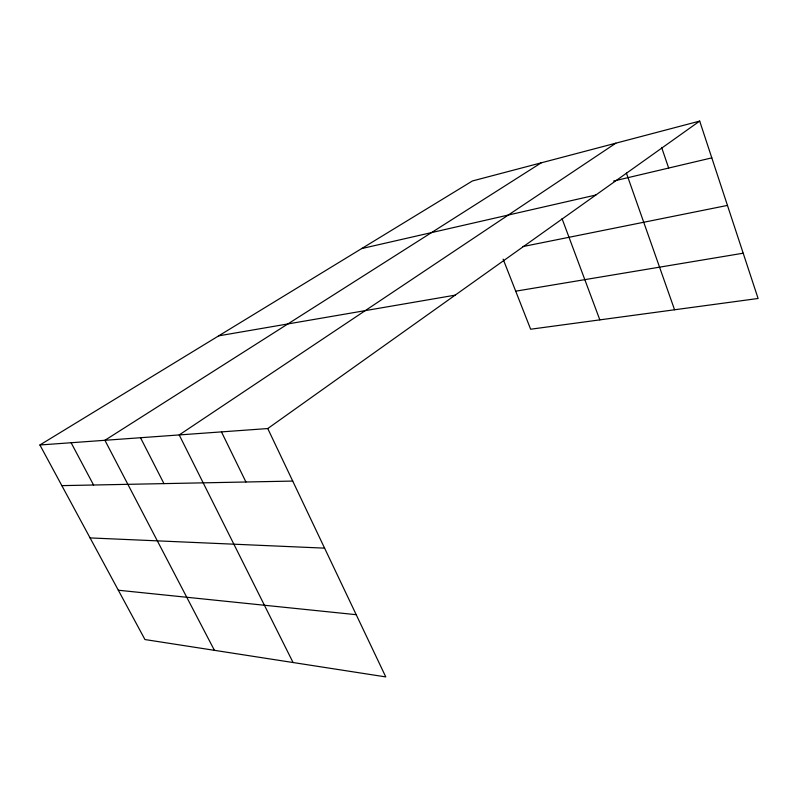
<?xml version="1.0" encoding="UTF-8"?>
<svg xmlns="http://www.w3.org/2000/svg" width="798" height="798" viewBox="0 0 798 798"><rect width="100%" height="100%" fill="white"/><g stroke="black" fill="none" stroke-linecap="round" stroke-linejoin="round"><path stroke-width="1.2" d="M267.759 428.546L385.783 676.913L144.957 639.547L39.9 444.985L267.759 428.546L699.696 121.087L758.1 298.482L530.64 329.225L503.149 259.18M615.856 143.171L179.211 434.94L293.075 662.53M541.224 162.832L104.907 440.296L214.423 650.33M39.9 444.985L472.436 180.956L699.696 121.087M613.612 181.046L711.806 157.874M361.664 248.577L595.827 195.021M522.79 246.592L727.457 205.415M218.692 335.848L455.139 295.16M515.707 291.18L743.197 253.205M61.845 485.633L292.716 481.074M90.084 537.922L324.587 548.146M118.333 590.231L356.207 614.689M71.112 442.73L93.556 485.004M140.508 437.733L163.959 483.608M221.465 431.888L245.924 481.992M562.041 218.622L599.827 319.868M626.39 173.056L674.569 309.774M661.612 147.391L668.664 168.059"/></g></svg>
